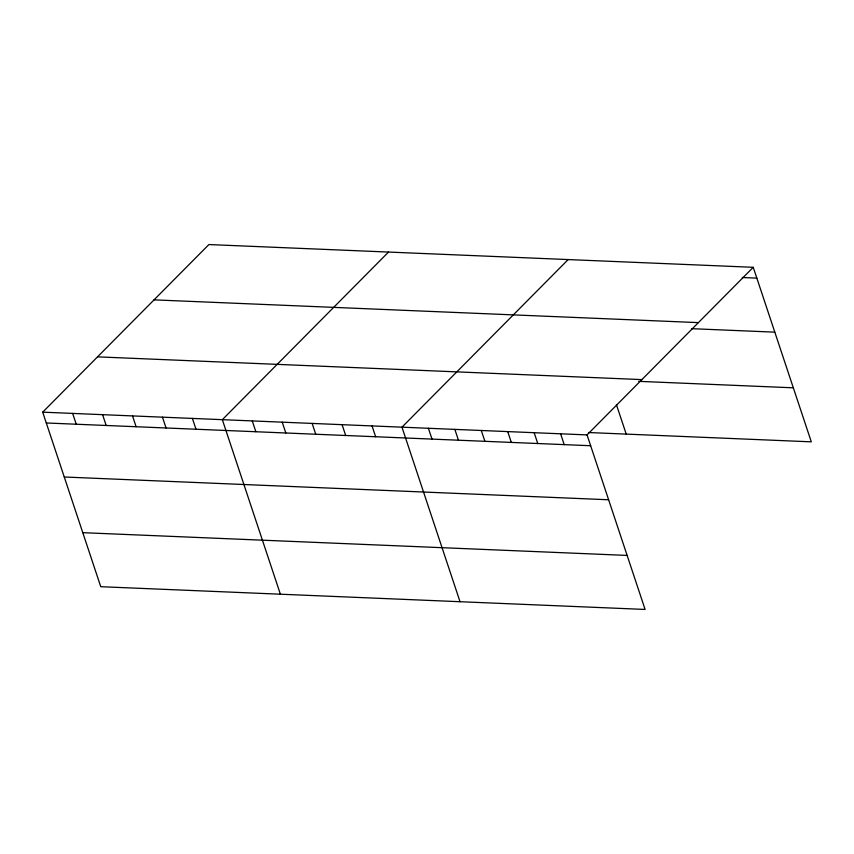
<?xml version="1.0" encoding="UTF-8"?>
<svg xmlns="http://www.w3.org/2000/svg" width="854" height="854" viewBox="0 0 854 854"><rect width="100%" height="100%" fill="white"/><g stroke="black" fill="none" stroke-linecap="round" stroke-linejoin="round"><path stroke-width="1.28" d="M753.239 267.302L587.05 434.91L645.101 609.446L100.761 586.698L42.7 412.162L208.899 244.554L753.239 267.302L811.3 441.838L588.47 432.53M388.527 252.058L222.339 419.666L280.39 594.203M568.166 259.573L401.967 427.181L460.028 601.707M742.297 277.518L756.836 278.126M154.051 299.861L698.401 322.62M691.526 328.673L774.813 332.153M97.548 356.855L641.888 379.603M638.653 381.343L793.323 387.812M42.7 412.162L587.05 434.91M46.297 422.976L590.648 445.735M64.274 477.002L608.614 499.761M82.785 532.672L627.135 555.42M616.417 404.636L626.217 434.099M560.608 433.811L564.206 444.624M534.166 432.7L537.764 443.525M507.724 431.601L511.322 442.415M481.293 430.491L484.891 441.304M454.851 429.391L458.449 440.205M428.409 428.281L432.007 439.095M372.034 425.922L375.632 436.746M342.091 424.673L345.689 435.487M312.148 423.424L315.745 434.238M282.215 422.175L285.812 432.989M252.272 420.926L255.869 431.74M192.396 418.417L195.993 429.231M162.452 417.168L166.05 427.982M132.519 415.919L136.117 426.733M102.576 414.66L106.174 425.484M72.643 413.411L76.241 424.235"/></g></svg>
